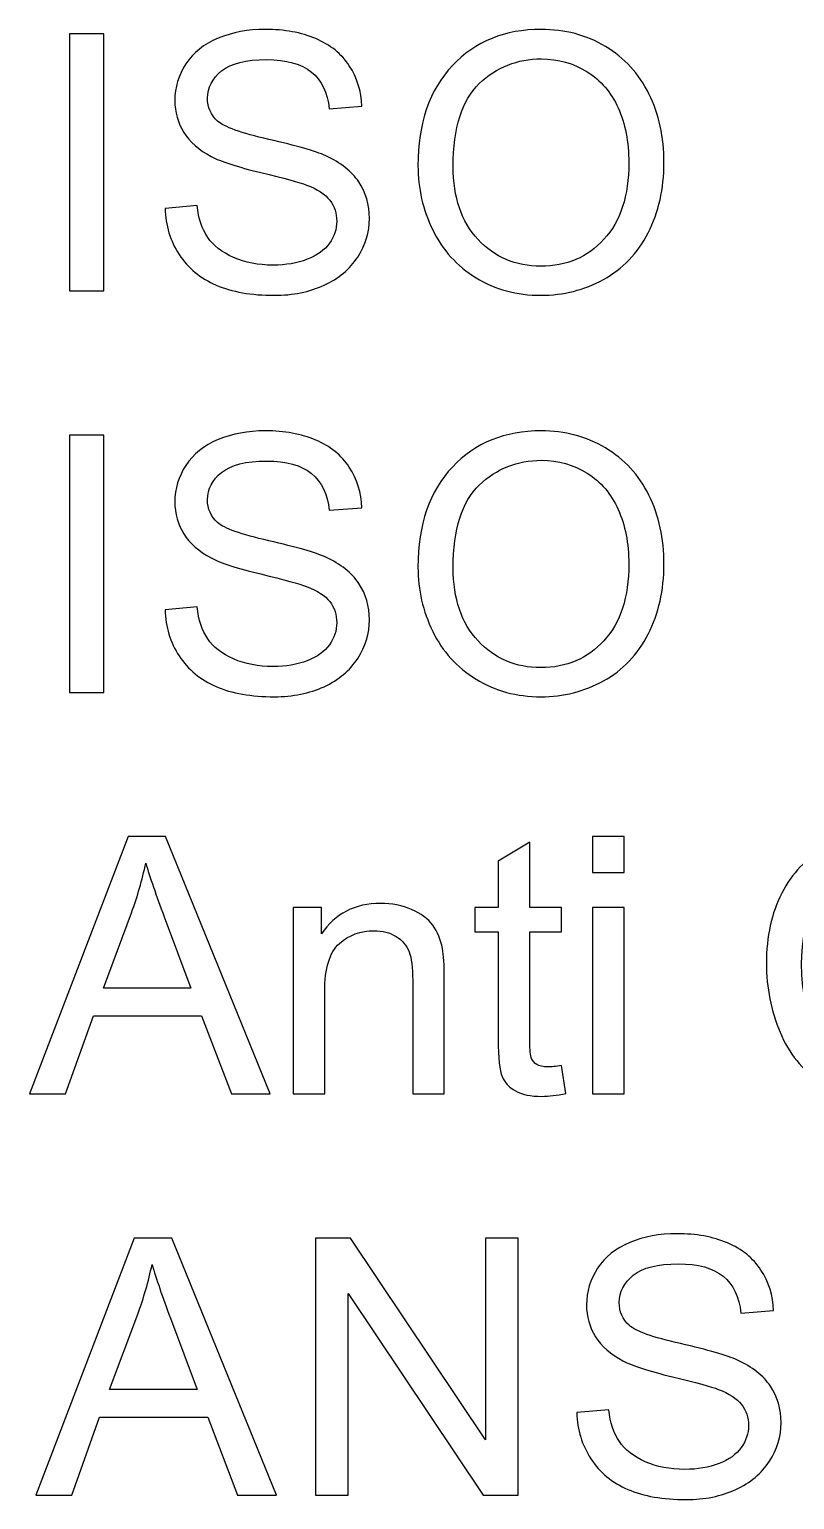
# Model space of a CAD drawing. Header units: millimetres. Extents: x -493 to 473, y -489 to 489.
# Drawn here: x -202.45 to -184.41, y -29.38 to 5.26 of the extents above; entities that cross this region are included whole.
import ezdxf

# ---------------------------------------------------------------- set-up
doc = ezdxf.new("R2010")
doc.units = ezdxf.units.MM
doc.header["$MEASUREMENT"] = 0
doc.layers.add('Layer 1', color=7, linetype='Continuous')

msp = doc.modelspace()

# ---------------------------------------------------------------- linework, layer by layer
at = {"layer": 'Layer 1', "color": 250}
for points, knots in [([(-199.2478, 1.0417), (-199.2478, 1.0417), (-198.4943, 1.1095), (-198.4943, 1.1095), (-198.4943, 1.1095), (-198.459, 0.8047), (-198.3758, 0.5549), (-198.2445, 0.3587), (-198.2445, 0.3587), (-198.1133, 0.164), (-197.9101, 0.006), (-197.6349, -0.1154), (-197.6349, -0.1154), (-197.3598, -0.2353), (-197.0493, -0.296), (-196.705, -0.296), (-196.705, -0.296), (-196.3988, -0.296), (-196.1293, -0.2508), (-195.8951, -0.1591), (-195.8951, -0.1591), (-195.6608, -0.0674), (-195.4873, 0.0582), (-195.373, 0.2176), (-195.373, 0.2176), (-195.2587, 0.3771), (-195.2008, 0.5507), (-195.2008, 0.7369), (-195.2008, 0.7369), (-195.2008, 0.926), (-195.2558, 1.0911), (-195.3659, 1.2336), (-195.3659, 1.2336), (-195.476, 1.3747), (-195.658, 1.4933), (-195.912, 1.5906), (-195.912, 1.5906), (-196.0743, 1.6527), (-196.4341, 1.7515), (-196.9915, 1.8856), (-196.9915, 1.8856), (-197.5489, 2.0196), (-197.9383, 2.1452), (-198.1613, 2.2637), (-198.1613, 2.2637), (-198.4506, 2.4161), (-198.6651, 2.6052), (-198.8062, 2.8296), (-198.8062, 2.8296), (-198.9487, 3.0539), (-199.0192, 3.3065), (-199.0192, 3.5845), (-199.0192, 3.5845), (-199.0192, 3.8921), (-198.9317, 4.1786), (-198.7582, 4.4439), (-198.7582, 4.4439), (-198.5846, 4.7106), (-198.332, 4.9124), (-197.9976, 5.0507), (-197.9976, 5.0507), (-197.6646, 5.1889), (-197.2935, 5.2581), (-196.8857, 5.2581), (-196.8857, 5.2581), (-196.4369, 5.2581), (-196.0404, 5.1861), (-195.6975, 5.0408), (-195.6975, 5.0408), (-195.3546, 4.8968), (-195.0907, 4.6838), (-194.9059, 4.4015), (-194.9059, 4.4015), (-194.721, 4.1207), (-194.6223, 3.8018), (-194.6081, 3.4462), (-194.6081, 3.4462), (-194.6081, 3.4462), (-195.3786, 3.387), (-195.3786, 3.387), (-195.3786, 3.387), (-195.4195, 3.7694), (-195.5592, 4.0587), (-195.7977, 4.2534), (-195.7977, 4.2534), (-196.0362, 4.4495), (-196.3889, 4.5469), (-196.8546, 4.5469), (-196.8546, 4.5469), (-197.34, 4.5469), (-197.6942, 4.458), (-197.9158, 4.2802), (-197.9158, 4.2802), (-198.1373, 4.1024), (-198.2488, 3.8879), (-198.2488, 3.6367), (-198.2488, 3.6367), (-198.2488, 3.4194), (-198.1698, 3.2402), (-198.0131, 3.0991), (-198.0131, 3.0991), (-197.8579, 2.9594), (-197.4557, 2.8141), (-196.8038, 2.6673), (-196.8038, 2.6673), (-196.1519, 2.5191), (-195.7046, 2.3907), (-195.4619, 2.2807), (-195.4619, 2.2807), (-195.1105, 2.1184), (-194.8494, 1.9138), (-194.6815, 1.664), (-194.6815, 1.664), (-194.5136, 1.4157), (-194.4303, 1.1292), (-194.4303, 0.8047), (-194.4303, 0.8047), (-194.4303, 0.4815), (-194.5221, 0.1795), (-194.7069, -0.1055), (-194.7069, -0.1055), (-194.8918, -0.3905), (-195.1556, -0.6121), (-195.5014, -0.7701), (-195.5014, -0.7701), (-195.8471, -0.9282), (-196.2351, -1.0072), (-196.6683, -1.0072), (-196.6683, -1.0072), (-197.2159, -1.0072), (-197.6745, -0.9268), (-198.0442, -0.7673), (-198.0442, -0.7673), (-198.4153, -0.6079), (-198.7046, -0.368), (-198.9148, -0.0462), (-198.9148, -0.0462), (-199.1265, 0.2741), (-199.2365, 0.6367), (-199.2478, 1.0417)], [0, 0, 0, 0, 0.0277778, 0.0277778, 0.0277778, 0.0277778, 0.0555556, 0.0555556, 0.0555556, 0.0555556, 0.0833333, 0.0833333, 0.0833333, 0.0833333, 0.1111111, 0.1111111, 0.1111111, 0.1111111, 0.1388889, 0.1388889, 0.1388889, 0.1388889, 0.1666667, 0.1666667, 0.1666667, 0.1666667, 0.1944444, 0.1944444, 0.1944444, 0.1944444, 0.2222222, 0.2222222, 0.2222222, 0.2222222, 0.25, 0.25, 0.25, 0.25, 0.2777778, 0.2777778, 0.2777778, 0.2777778, 0.3055556, 0.3055556, 0.3055556, 0.3055556, 0.3333333, 0.3333333, 0.3333333, 0.3333333, 0.3611111, 0.3611111, 0.3611111, 0.3611111, 0.3888889, 0.3888889, 0.3888889, 0.3888889, 0.4166667, 0.4166667, 0.4166667, 0.4166667, 0.4444444, 0.4444444, 0.4444444, 0.4444444, 0.4722222, 0.4722222, 0.4722222, 0.4722222, 0.5, 0.5, 0.5, 0.5, 0.5277778, 0.5277778, 0.5277778, 0.5277778, 0.5555556, 0.5555556, 0.5555556, 0.5555556, 0.5833333, 0.5833333, 0.5833333, 0.5833333, 0.6111111, 0.6111111, 0.6111111, 0.6111111, 0.6388889, 0.6388889, 0.6388889, 0.6388889, 0.6666667, 0.6666667, 0.6666667, 0.6666667, 0.6944444, 0.6944444, 0.6944444, 0.6944444, 0.7222222, 0.7222222, 0.7222222, 0.7222222, 0.75, 0.75, 0.75, 0.75, 0.7777778, 0.7777778, 0.7777778, 0.7777778, 0.8055556, 0.8055556, 0.8055556, 0.8055556, 0.8333333, 0.8333333, 0.8333333, 0.8333333, 0.8611111, 0.8611111, 0.8611111, 0.8611111, 0.8888889, 0.8888889, 0.8888889, 0.8888889, 0.9166667, 0.9166667, 0.9166667, 0.9166667, 0.9444444, 0.9444444, 0.9444444, 0.9444444, 1, 1, 1, 1]), ([(-193.2859, 2.045), (-193.2859, 3.0497), (-193.015, 3.8371), (-192.4745, 4.4058), (-192.4745, 4.4058), (-191.9341, 4.9745), (-191.237, 5.2581), (-190.3819, 5.2581), (-190.3819, 5.2581), (-189.8217, 5.2581), (-189.3179, 5.124), (-188.8677, 4.8573), (-188.8677, 4.8573), (-188.419, 4.5906), (-188.0761, 4.2181), (-187.8405, 3.7397), (-187.8405, 3.7397), (-187.6048, 3.2628), (-187.4863, 2.7209), (-187.4863, 2.1156), (-187.4863, 2.1156), (-187.4863, 1.5017), (-187.6105, 0.9514), (-187.8588, 0.4674), (-187.8588, 0.4674), (-188.1072, -0.018), (-188.4585, -0.3849), (-188.9129, -0.6333), (-188.9129, -0.6333), (-189.3687, -0.883), (-189.8598, -1.0072), (-190.3861, -1.0072), (-190.3861, -1.0072), (-190.9576, -1.0072), (-191.467, -0.8689), (-191.9171, -0.5937), (-191.9171, -0.5937), (-192.3659, -0.3186), (-192.7074, 0.0568), (-192.9388, 0.5337), (-192.9388, 0.5337), (-193.1702, 1.0093), (-193.2859, 1.513), (-193.2859, 2.045)], [0, 0, 0, 0, 0.0833333, 0.0833333, 0.0833333, 0.0833333, 0.1666667, 0.1666667, 0.1666667, 0.1666667, 0.25, 0.25, 0.25, 0.25, 0.3333333, 0.3333333, 0.3333333, 0.3333333, 0.4166667, 0.4166667, 0.4166667, 0.4166667, 0.5, 0.5, 0.5, 0.5, 0.5833333, 0.5833333, 0.5833333, 0.5833333, 0.6666667, 0.6666667, 0.6666667, 0.6666667, 0.75, 0.75, 0.75, 0.75, 0.8333333, 0.8333333, 0.8333333, 0.8333333, 1, 1, 1, 1]), ([(-201.4999, -0.9056), (-201.4999, -0.9056), (-201.4999, 5.1565), (-201.4999, 5.1565), (-201.4999, 5.1565), (-201.4999, 5.1565), (-200.6956, 5.1565), (-200.6956, 5.1565), (-200.6956, 5.1565), (-200.6956, 5.1565), (-200.6956, -0.9056), (-200.6956, -0.9056), (-200.6956, -0.9056), (-200.6956, -0.9056), (-201.4999, -0.9056), (-201.4999, -0.9056)], [0, 0, 0, 0, 0.2, 0.2, 0.2, 0.2, 0.4, 0.4, 0.4, 0.4, 0.6, 0.6, 0.6, 0.6, 1, 1, 1, 1]), ([(-192.4562, 2.0309), (-192.4562, 1.3014), (-192.26, 0.727), (-191.8677, 0.3079), (-191.8677, 0.3079), (-191.4755, -0.1112), (-190.983, -0.3214), (-190.3903, -0.3214), (-190.3903, -0.3214), (-189.7864, -0.3214), (-189.2911, -0.1097), (-188.9002, 0.3136), (-188.9002, 0.3136), (-188.5107, 0.7369), (-188.316, 1.338), (-188.316, 2.117), (-188.316, 2.117), (-188.316, 2.6095), (-188.3993, 3.0398), (-188.5658, 3.4067), (-188.5658, 3.4067), (-188.7323, 3.7736), (-188.9764, 4.0587), (-189.2967, 4.2604), (-189.2967, 4.2604), (-189.6185, 4.4622), (-189.9783, 4.5638), (-190.3776, 4.5638), (-190.3776, 4.5638), (-190.9449, 4.5638), (-191.4331, 4.3691), (-191.8423, 3.9796), (-191.8423, 3.9796), (-192.2516, 3.5902), (-192.4562, 2.9411), (-192.4562, 2.0309)], [0, 0, 0, 0, 0.1, 0.1, 0.1, 0.1, 0.2, 0.2, 0.2, 0.2, 0.3, 0.3, 0.3, 0.3, 0.4, 0.4, 0.4, 0.4, 0.5, 0.5, 0.5, 0.5, 0.6, 0.6, 0.6, 0.6, 0.7, 0.7, 0.7, 0.7, 0.8, 0.8, 0.8, 0.8, 1, 1, 1, 1]), ([(-201.4999, -10.3642), (-201.4999, -10.3642), (-201.4999, -4.3021), (-201.4999, -4.3021), (-201.4999, -4.3021), (-201.4999, -4.3021), (-200.6956, -4.3021), (-200.6956, -4.3021), (-200.6956, -4.3021), (-200.6956, -4.3021), (-200.6956, -10.3642), (-200.6956, -10.3642), (-200.6956, -10.3642), (-200.6956, -10.3642), (-201.4999, -10.3642), (-201.4999, -10.3642)], [0, 0, 0, 0, 0.2, 0.2, 0.2, 0.2, 0.4, 0.4, 0.4, 0.4, 0.6, 0.6, 0.6, 0.6, 1, 1, 1, 1]), ([(-199.2478, -8.4169), (-199.2478, -8.4169), (-198.4943, -8.3491), (-198.4943, -8.3491), (-198.4943, -8.3491), (-198.459, -8.6539), (-198.3758, -8.9037), (-198.2445, -9.0999), (-198.2445, -9.0999), (-198.1133, -9.2946), (-197.9101, -9.4526), (-197.6349, -9.574), (-197.6349, -9.574), (-197.3598, -9.6939), (-197.0493, -9.7546), (-196.705, -9.7546), (-196.705, -9.7546), (-196.3988, -9.7546), (-196.1293, -9.7094), (-195.8951, -9.6177), (-195.8951, -9.6177), (-195.6608, -9.526), (-195.4873, -9.4004), (-195.373, -9.241), (-195.373, -9.241), (-195.2587, -9.0815), (-195.2008, -8.9079), (-195.2008, -8.7217), (-195.2008, -8.7217), (-195.2008, -8.5326), (-195.2558, -8.3675), (-195.3659, -8.225), (-195.3659, -8.225), (-195.476, -8.0839), (-195.658, -7.9653), (-195.912, -7.868), (-195.912, -7.868), (-196.0743, -7.8059), (-196.4341, -7.7071), (-196.9915, -7.573), (-196.9915, -7.573), (-197.5489, -7.439), (-197.9383, -7.3134), (-198.1613, -7.1949), (-198.1613, -7.1949), (-198.4506, -7.0425), (-198.6651, -6.8534), (-198.8062, -6.629), (-198.8062, -6.629), (-198.9487, -6.4047), (-199.0192, -6.1521), (-199.0192, -5.8741), (-199.0192, -5.8741), (-199.0192, -5.5665), (-198.9317, -5.28), (-198.7582, -5.0147), (-198.7582, -5.0147), (-198.5846, -4.748), (-198.332, -4.5462), (-197.9976, -4.4079), (-197.9976, -4.4079), (-197.6646, -4.2697), (-197.2935, -4.2005), (-196.8857, -4.2005), (-196.8857, -4.2005), (-196.4369, -4.2005), (-196.0404, -4.2725), (-195.6975, -4.4178), (-195.6975, -4.4178), (-195.3546, -4.5618), (-195.0907, -4.7748), (-194.9059, -5.0571), (-194.9059, -5.0571), (-194.721, -5.3379), (-194.6223, -5.6568), (-194.6081, -6.0124), (-194.6081, -6.0124), (-194.6081, -6.0124), (-195.3786, -6.0716), (-195.3786, -6.0716), (-195.3786, -6.0716), (-195.4195, -5.6892), (-195.5592, -5.3999), (-195.7977, -5.2052), (-195.7977, -5.2052), (-196.0362, -5.0091), (-196.3889, -4.9117), (-196.8546, -4.9117), (-196.8546, -4.9117), (-197.34, -4.9117), (-197.6942, -5.0006), (-197.9158, -5.1784), (-197.9158, -5.1784), (-198.1373, -5.3562), (-198.2488, -5.5707), (-198.2488, -5.8219), (-198.2488, -5.8219), (-198.2488, -6.0392), (-198.1698, -6.2184), (-198.0131, -6.3595), (-198.0131, -6.3595), (-197.8579, -6.4992), (-197.4557, -6.6445), (-196.8038, -6.7913), (-196.8038, -6.7913), (-196.1519, -6.9395), (-195.7046, -7.0679), (-195.4619, -7.1779), (-195.4619, -7.1779), (-195.1105, -7.3402), (-194.8494, -7.5448), (-194.6815, -7.7946), (-194.6815, -7.7946), (-194.5136, -8.0429), (-194.4303, -8.3294), (-194.4303, -8.6539), (-194.4303, -8.6539), (-194.4303, -8.9771), (-194.5221, -9.2791), (-194.7069, -9.5641), (-194.7069, -9.5641), (-194.8918, -9.8491), (-195.1556, -10.0707), (-195.5014, -10.2287), (-195.5014, -10.2287), (-195.8471, -10.3868), (-196.2351, -10.4658), (-196.6683, -10.4658), (-196.6683, -10.4658), (-197.2159, -10.4658), (-197.6745, -10.3854), (-198.0442, -10.2259), (-198.0442, -10.2259), (-198.4153, -10.0665), (-198.7046, -9.8266), (-198.9148, -9.5048), (-198.9148, -9.5048), (-199.1265, -9.1845), (-199.2365, -8.8219), (-199.2478, -8.4169)], [0, 0, 0, 0, 0.0277778, 0.0277778, 0.0277778, 0.0277778, 0.0555556, 0.0555556, 0.0555556, 0.0555556, 0.0833333, 0.0833333, 0.0833333, 0.0833333, 0.1111111, 0.1111111, 0.1111111, 0.1111111, 0.1388889, 0.1388889, 0.1388889, 0.1388889, 0.1666667, 0.1666667, 0.1666667, 0.1666667, 0.1944444, 0.1944444, 0.1944444, 0.1944444, 0.2222222, 0.2222222, 0.2222222, 0.2222222, 0.25, 0.25, 0.25, 0.25, 0.2777778, 0.2777778, 0.2777778, 0.2777778, 0.3055556, 0.3055556, 0.3055556, 0.3055556, 0.3333333, 0.3333333, 0.3333333, 0.3333333, 0.3611111, 0.3611111, 0.3611111, 0.3611111, 0.3888889, 0.3888889, 0.3888889, 0.3888889, 0.4166667, 0.4166667, 0.4166667, 0.4166667, 0.4444444, 0.4444444, 0.4444444, 0.4444444, 0.4722222, 0.4722222, 0.4722222, 0.4722222, 0.5, 0.5, 0.5, 0.5, 0.5277778, 0.5277778, 0.5277778, 0.5277778, 0.5555556, 0.5555556, 0.5555556, 0.5555556, 0.5833333, 0.5833333, 0.5833333, 0.5833333, 0.6111111, 0.6111111, 0.6111111, 0.6111111, 0.6388889, 0.6388889, 0.6388889, 0.6388889, 0.6666667, 0.6666667, 0.6666667, 0.6666667, 0.6944444, 0.6944444, 0.6944444, 0.6944444, 0.7222222, 0.7222222, 0.7222222, 0.7222222, 0.75, 0.75, 0.75, 0.75, 0.7777778, 0.7777778, 0.7777778, 0.7777778, 0.8055556, 0.8055556, 0.8055556, 0.8055556, 0.8333333, 0.8333333, 0.8333333, 0.8333333, 0.8611111, 0.8611111, 0.8611111, 0.8611111, 0.8888889, 0.8888889, 0.8888889, 0.8888889, 0.9166667, 0.9166667, 0.9166667, 0.9166667, 0.9444444, 0.9444444, 0.9444444, 0.9444444, 1, 1, 1, 1]), ([(-193.2859, -7.4136), (-193.2859, -6.4089), (-193.015, -5.6215), (-192.4745, -5.0528), (-192.4745, -5.0528), (-191.9341, -4.4841), (-191.237, -4.2005), (-190.3819, -4.2005), (-190.3819, -4.2005), (-189.8217, -4.2005), (-189.3179, -4.3346), (-188.8677, -4.6013), (-188.8677, -4.6013), (-188.419, -4.868), (-188.0761, -5.2405), (-187.8405, -5.7189), (-187.8405, -5.7189), (-187.6048, -6.1958), (-187.4863, -6.7377), (-187.4863, -7.343), (-187.4863, -7.343), (-187.4863, -7.9569), (-187.6105, -8.5072), (-187.8588, -8.9912), (-187.8588, -8.9912), (-188.1072, -9.4766), (-188.4585, -9.8435), (-188.9129, -10.0919), (-188.9129, -10.0919), (-189.3687, -10.3416), (-189.8598, -10.4658), (-190.3861, -10.4658), (-190.3861, -10.4658), (-190.9576, -10.4658), (-191.467, -10.3275), (-191.9171, -10.0523), (-191.9171, -10.0523), (-192.3659, -9.7772), (-192.7074, -9.4018), (-192.9388, -8.9249), (-192.9388, -8.9249), (-193.1702, -8.4493), (-193.2859, -7.9456), (-193.2859, -7.4136)], [0, 0, 0, 0, 0.0833333, 0.0833333, 0.0833333, 0.0833333, 0.1666667, 0.1666667, 0.1666667, 0.1666667, 0.25, 0.25, 0.25, 0.25, 0.3333333, 0.3333333, 0.3333333, 0.3333333, 0.4166667, 0.4166667, 0.4166667, 0.4166667, 0.5, 0.5, 0.5, 0.5, 0.5833333, 0.5833333, 0.5833333, 0.5833333, 0.6666667, 0.6666667, 0.6666667, 0.6666667, 0.75, 0.75, 0.75, 0.75, 0.8333333, 0.8333333, 0.8333333, 0.8333333, 1, 1, 1, 1]), ([(-192.4562, -7.4277), (-192.4562, -8.1572), (-192.26, -8.7316), (-191.8677, -9.1507), (-191.8677, -9.1507), (-191.4755, -9.5698), (-190.983, -9.78), (-190.3903, -9.78), (-190.3903, -9.78), (-189.7864, -9.78), (-189.2911, -9.5683), (-188.9002, -9.145), (-188.9002, -9.145), (-188.5107, -8.7217), (-188.316, -8.1206), (-188.316, -7.3416), (-188.316, -7.3416), (-188.316, -6.8491), (-188.3993, -6.4188), (-188.5658, -6.0519), (-188.5658, -6.0519), (-188.7323, -5.685), (-188.9764, -5.3999), (-189.2967, -5.1982), (-189.2967, -5.1982), (-189.6185, -4.9964), (-189.9783, -4.8948), (-190.3776, -4.8948), (-190.3776, -4.8948), (-190.9449, -4.8948), (-191.4331, -5.0895), (-191.8423, -5.479), (-191.8423, -5.479), (-192.2516, -5.8684), (-192.4562, -6.5175), (-192.4562, -7.4277)], [0, 0, 0, 0, 0.1, 0.1, 0.1, 0.1, 0.2, 0.2, 0.2, 0.2, 0.3, 0.3, 0.3, 0.3, 0.4, 0.4, 0.4, 0.4, 0.5, 0.5, 0.5, 0.5, 0.6, 0.6, 0.6, 0.6, 0.7, 0.7, 0.7, 0.7, 0.8, 0.8, 0.8, 0.8, 1, 1, 1, 1]), ([(-202.4482, -19.8228), (-202.4482, -19.8228), (-200.1227, -13.7607), (-200.1227, -13.7607), (-200.1227, -13.7607), (-200.1227, -13.7607), (-199.2408, -13.7607), (-199.2408, -13.7607), (-199.2408, -13.7607), (-199.2408, -13.7607), (-196.7728, -19.8228), (-196.7728, -19.8228), (-196.7728, -19.8228), (-196.7728, -19.8228), (-197.6857, -19.8228), (-197.6857, -19.8228), (-197.6857, -19.8228), (-197.6857, -19.8228), (-198.3871, -17.9855), (-198.3871, -17.9855), (-198.3871, -17.9855), (-198.3871, -17.9855), (-200.9397, -17.9855), (-200.9397, -17.9855), (-200.9397, -17.9855), (-200.9397, -17.9855), (-201.5973, -19.8228), (-201.5973, -19.8228), (-201.5973, -19.8228), (-201.5973, -19.8228), (-202.4482, -19.8228), (-202.4482, -19.8228)], [0, 0, 0, 0, 0.1111111, 0.1111111, 0.1111111, 0.1111111, 0.2222222, 0.2222222, 0.2222222, 0.2222222, 0.3333333, 0.3333333, 0.3333333, 0.3333333, 0.4444444, 0.4444444, 0.4444444, 0.4444444, 0.5555556, 0.5555556, 0.5555556, 0.5555556, 0.6666667, 0.6666667, 0.6666667, 0.6666667, 0.7777778, 0.7777778, 0.7777778, 0.7777778, 1, 1, 1, 1]), ([(-189.1684, -14.6074), (-189.1684, -14.6074), (-189.1684, -13.7607), (-189.1684, -13.7607), (-189.1684, -13.7607), (-189.1684, -13.7607), (-188.4233, -13.7607), (-188.4233, -13.7607), (-188.4233, -13.7607), (-188.4233, -13.7607), (-188.4233, -14.6074), (-188.4233, -14.6074), (-188.4233, -14.6074), (-188.4233, -14.6074), (-189.1684, -14.6074), (-189.1684, -14.6074)], [0, 0, 0, 0, 0.2, 0.2, 0.2, 0.2, 0.4, 0.4, 0.4, 0.4, 0.6, 0.6, 0.6, 0.6, 1, 1, 1, 1]), ([(-180.524, -17.6963), (-180.524, -17.6963), (-179.7197, -17.8995), (-179.7197, -17.8995), (-179.7197, -17.8995), (-179.8876, -18.5585), (-180.1896, -19.0594), (-180.6256, -19.4051), (-180.6256, -19.4051), (-181.0616, -19.7508), (-181.595, -19.9244), (-182.2258, -19.9244), (-182.2258, -19.9244), (-182.8777, -19.9244), (-183.4083, -19.7918), (-183.8175, -19.5251), (-183.8175, -19.5251), (-184.2267, -19.2598), (-184.5372, -18.8745), (-184.7503, -18.3708), (-184.7503, -18.3708), (-184.9633, -17.8656), (-185.0706, -17.3252), (-185.0706, -16.7466), (-185.0706, -16.7466), (-185.0706, -16.1158), (-184.9506, -15.5655), (-184.7093, -15.0956), (-184.7093, -15.0956), (-184.468, -14.6257), (-184.1251, -14.2687), (-183.6806, -14.0246), (-183.6806, -14.0246), (-183.2361, -13.7805), (-182.7465, -13.6591), (-182.2131, -13.6591), (-182.2131, -13.6591), (-181.6063, -13.6591), (-181.0969, -13.8129), (-180.6849, -14.122), (-180.6849, -14.122), (-180.2714, -14.431), (-179.9836, -14.8642), (-179.8213, -15.423), (-179.8213, -15.423), (-179.8213, -15.423), (-180.6087, -15.6093), (-180.6087, -15.6093), (-180.6087, -15.6093), (-180.7484, -15.169), (-180.953, -14.8473), (-181.2197, -14.6469), (-181.2197, -14.6469), (-181.4864, -14.4451), (-181.8222, -14.3449), (-182.2272, -14.3449), (-182.2272, -14.3449), (-182.6915, -14.3449), (-183.0809, -14.4564), (-183.3928, -14.6793), (-183.3928, -14.6793), (-183.7046, -14.9023), (-183.9248, -15.2029), (-184.0503, -15.5782), (-184.0503, -15.5782), (-184.1773, -15.955), (-184.2408, -16.343), (-184.2408, -16.7424), (-184.2408, -16.7424), (-184.2408, -17.2574), (-184.1661, -17.7076), (-184.0165, -18.0914), (-184.0165, -18.0914), (-183.8669, -18.4766), (-183.6341, -18.7631), (-183.318, -18.9536), (-183.318, -18.9536), (-183.0019, -19.1441), (-182.6604, -19.2386), (-182.2921, -19.2386), (-182.2921, -19.2386), (-181.8434, -19.2386), (-181.4652, -19.1088), (-181.1548, -18.8506), (-181.1548, -18.8506), (-180.8443, -18.5909), (-180.6341, -18.2071), (-180.524, -17.6963)], [0, 0, 0, 0, 0.0434783, 0.0434783, 0.0434783, 0.0434783, 0.0869565, 0.0869565, 0.0869565, 0.0869565, 0.1304348, 0.1304348, 0.1304348, 0.1304348, 0.173913, 0.173913, 0.173913, 0.173913, 0.2173913, 0.2173913, 0.2173913, 0.2173913, 0.2608696, 0.2608696, 0.2608696, 0.2608696, 0.3043478, 0.3043478, 0.3043478, 0.3043478, 0.3478261, 0.3478261, 0.3478261, 0.3478261, 0.3913043, 0.3913043, 0.3913043, 0.3913043, 0.4347826, 0.4347826, 0.4347826, 0.4347826, 0.4782609, 0.4782609, 0.4782609, 0.4782609, 0.5217391, 0.5217391, 0.5217391, 0.5217391, 0.5652174, 0.5652174, 0.5652174, 0.5652174, 0.6086957, 0.6086957, 0.6086957, 0.6086957, 0.6521739, 0.6521739, 0.6521739, 0.6521739, 0.6956522, 0.6956522, 0.6956522, 0.6956522, 0.7391304, 0.7391304, 0.7391304, 0.7391304, 0.7826087, 0.7826087, 0.7826087, 0.7826087, 0.826087, 0.826087, 0.826087, 0.826087, 0.8695652, 0.8695652, 0.8695652, 0.8695652, 0.9130435, 0.9130435, 0.9130435, 0.9130435, 1, 1, 1, 1]), ([(-189.9036, -19.1582), (-189.9036, -19.1582), (-189.802, -19.8157), (-189.802, -19.8157), (-189.802, -19.8157), (-190.0108, -19.8595), (-190.1985, -19.8821), (-190.3622, -19.8821), (-190.3622, -19.8821), (-190.6317, -19.8821), (-190.8406, -19.8397), (-190.9901, -19.7537), (-190.9901, -19.7537), (-191.1383, -19.6676), (-191.2427, -19.5561), (-191.3034, -19.4164), (-191.3034, -19.4164), (-191.3641, -19.2767), (-191.3937, -18.9832), (-191.3937, -18.5359), (-191.3937, -18.5359), (-191.3937, -18.5359), (-191.3937, -16.0044), (-191.3937, -16.0044), (-191.3937, -16.0044), (-191.3937, -16.0044), (-191.944, -16.0044), (-191.944, -16.0044), (-191.944, -16.0044), (-191.944, -16.0044), (-191.944, -15.4286), (-191.944, -15.4286), (-191.944, -15.4286), (-191.944, -15.4286), (-191.3937, -15.4286), (-191.3937, -15.4286), (-191.3937, -15.4286), (-191.3937, -15.4286), (-191.3937, -14.3421), (-191.3937, -14.3421), (-191.3937, -14.3421), (-191.3937, -14.3421), (-190.6486, -13.8948), (-190.6486, -13.8948), (-190.6486, -13.8948), (-190.6486, -13.8948), (-190.6486, -15.4286), (-190.6486, -15.4286), (-190.6486, -15.4286), (-190.6486, -15.4286), (-189.9036, -15.4286), (-189.9036, -15.4286), (-189.9036, -15.4286), (-189.9036, -15.4286), (-189.9036, -16.0044), (-189.9036, -16.0044), (-189.9036, -16.0044), (-189.9036, -16.0044), (-190.6486, -16.0044), (-190.6486, -16.0044), (-190.6486, -16.0044), (-190.6486, -16.0044), (-190.6486, -18.5782), (-190.6486, -18.5782), (-190.6486, -18.5782), (-190.6486, -18.7913), (-190.6359, -18.9282), (-190.6091, -18.9888), (-190.6091, -18.9888), (-190.5837, -19.0495), (-190.5414, -19.0975), (-190.4821, -19.1342), (-190.4821, -19.1342), (-190.4229, -19.1695), (-190.3382, -19.1878), (-190.2281, -19.1878), (-190.2281, -19.1878), (-190.1463, -19.1878), (-190.0376, -19.1779), (-189.9036, -19.1582)], [0, 0, 0, 0, 0.047619, 0.047619, 0.047619, 0.047619, 0.0952381, 0.0952381, 0.0952381, 0.0952381, 0.1428571, 0.1428571, 0.1428571, 0.1428571, 0.1904762, 0.1904762, 0.1904762, 0.1904762, 0.2380952, 0.2380952, 0.2380952, 0.2380952, 0.2857143, 0.2857143, 0.2857143, 0.2857143, 0.3333333, 0.3333333, 0.3333333, 0.3333333, 0.3809524, 0.3809524, 0.3809524, 0.3809524, 0.4285714, 0.4285714, 0.4285714, 0.4285714, 0.4761905, 0.4761905, 0.4761905, 0.4761905, 0.5238095, 0.5238095, 0.5238095, 0.5238095, 0.5714286, 0.5714286, 0.5714286, 0.5714286, 0.6190476, 0.6190476, 0.6190476, 0.6190476, 0.6666667, 0.6666667, 0.6666667, 0.6666667, 0.7142857, 0.7142857, 0.7142857, 0.7142857, 0.7619048, 0.7619048, 0.7619048, 0.7619048, 0.8095238, 0.8095238, 0.8095238, 0.8095238, 0.8571429, 0.8571429, 0.8571429, 0.8571429, 0.9047619, 0.9047619, 0.9047619, 0.9047619, 1, 1, 1, 1]), ([(-200.7041, -17.3336), (-200.7041, -17.3336), (-198.6382, -17.3336), (-198.6382, -17.3336), (-198.6382, -17.3336), (-198.6382, -17.3336), (-199.2704, -15.653), (-199.2704, -15.653), (-199.2704, -15.653), (-199.4609, -15.1422), (-199.6048, -14.7203), (-199.705, -14.3872), (-199.705, -14.3872), (-199.7883, -14.7824), (-199.8998, -15.1704), (-200.0395, -15.5542), (-200.0395, -15.5542), (-200.0395, -15.5542), (-200.7041, -17.3336), (-200.7041, -17.3336)], [0, 0, 0, 0, 0.1666667, 0.1666667, 0.1666667, 0.1666667, 0.3333333, 0.3333333, 0.3333333, 0.3333333, 0.5, 0.5, 0.5, 0.5, 0.6666667, 0.6666667, 0.6666667, 0.6666667, 1, 1, 1, 1]), ([(-196.2295, -19.8228), (-196.2295, -19.8228), (-196.2295, -15.4286), (-196.2295, -15.4286), (-196.2295, -15.4286), (-196.2295, -15.4286), (-195.5606, -15.4286), (-195.5606, -15.4286), (-195.5606, -15.4286), (-195.5606, -15.4286), (-195.5606, -16.0523), (-195.5606, -16.0523), (-195.5606, -16.0523), (-195.2389, -15.574), (-194.7732, -15.3355), (-194.1651, -15.3355), (-194.1651, -15.3355), (-193.8998, -15.3355), (-193.6571, -15.3835), (-193.4355, -15.478), (-193.4355, -15.478), (-193.214, -15.5726), (-193.0475, -15.6982), (-192.9374, -15.852), (-192.9374, -15.852), (-192.8273, -16.0058), (-192.7497, -16.1892), (-192.706, -16.4009), (-192.706, -16.4009), (-192.6792, -16.5392), (-192.6651, -16.7805), (-192.6651, -17.1248), (-192.6651, -17.1248), (-192.6651, -17.1248), (-192.6651, -19.8228), (-192.6651, -19.8228), (-192.6651, -19.8228), (-192.6651, -19.8228), (-193.4101, -19.8228), (-193.4101, -19.8228), (-193.4101, -19.8228), (-193.4101, -19.8228), (-193.4101, -17.153), (-193.4101, -17.153), (-193.4101, -17.153), (-193.4101, -16.8496), (-193.4383, -16.6224), (-193.4962, -16.4728), (-193.4962, -16.4728), (-193.5541, -16.3233), (-193.6571, -16.2033), (-193.8038, -16.113), (-193.8038, -16.113), (-193.9506, -16.0241), (-194.1241, -15.979), (-194.3217, -15.979), (-194.3217, -15.979), (-194.6378, -15.979), (-194.9101, -16.0792), (-195.1401, -16.2809), (-195.1401, -16.2809), (-195.3701, -16.4813), (-195.4844, -16.8637), (-195.4844, -17.4253), (-195.4844, -17.4253), (-195.4844, -17.4253), (-195.4844, -19.8228), (-195.4844, -19.8228), (-195.4844, -19.8228), (-195.4844, -19.8228), (-196.2295, -19.8228), (-196.2295, -19.8228)], [0, 0, 0, 0, 0.0526316, 0.0526316, 0.0526316, 0.0526316, 0.1052632, 0.1052632, 0.1052632, 0.1052632, 0.1578947, 0.1578947, 0.1578947, 0.1578947, 0.2105263, 0.2105263, 0.2105263, 0.2105263, 0.2631579, 0.2631579, 0.2631579, 0.2631579, 0.3157895, 0.3157895, 0.3157895, 0.3157895, 0.3684211, 0.3684211, 0.3684211, 0.3684211, 0.4210526, 0.4210526, 0.4210526, 0.4210526, 0.4736842, 0.4736842, 0.4736842, 0.4736842, 0.5263158, 0.5263158, 0.5263158, 0.5263158, 0.5789474, 0.5789474, 0.5789474, 0.5789474, 0.6315789, 0.6315789, 0.6315789, 0.6315789, 0.6842105, 0.6842105, 0.6842105, 0.6842105, 0.7368421, 0.7368421, 0.7368421, 0.7368421, 0.7894737, 0.7894737, 0.7894737, 0.7894737, 0.8421053, 0.8421053, 0.8421053, 0.8421053, 0.8947368, 0.8947368, 0.8947368, 0.8947368, 1, 1, 1, 1]), ([(-189.1684, -19.8228), (-189.1684, -19.8228), (-189.1684, -15.4286), (-189.1684, -15.4286), (-189.1684, -15.4286), (-189.1684, -15.4286), (-188.4233, -15.4286), (-188.4233, -15.4286), (-188.4233, -15.4286), (-188.4233, -15.4286), (-188.4233, -19.8228), (-188.4233, -19.8228), (-188.4233, -19.8228), (-188.4233, -19.8228), (-189.1684, -19.8228), (-189.1684, -19.8228)], [0, 0, 0, 0, 0.2, 0.2, 0.2, 0.2, 0.4, 0.4, 0.4, 0.4, 0.6, 0.6, 0.6, 0.6, 1, 1, 1, 1]), ([(-189.5408, -27.3341), (-189.5408, -27.3341), (-188.7873, -27.2663), (-188.7873, -27.2663), (-188.7873, -27.2663), (-188.752, -27.5711), (-188.6688, -27.8209), (-188.5375, -28.0171), (-188.5375, -28.0171), (-188.4063, -28.2118), (-188.2031, -28.3698), (-187.9279, -28.4912), (-187.9279, -28.4912), (-187.6528, -28.6111), (-187.3423, -28.6718), (-186.998, -28.6718), (-186.998, -28.6718), (-186.6918, -28.6718), (-186.4223, -28.6266), (-186.1881, -28.5349), (-186.1881, -28.5349), (-185.9538, -28.4432), (-185.7803, -28.3176), (-185.666, -28.1582), (-185.666, -28.1582), (-185.5517, -27.9987), (-185.4938, -27.8251), (-185.4938, -27.6389), (-185.4938, -27.6389), (-185.4938, -27.4498), (-185.5488, -27.2847), (-185.6589, -27.1422), (-185.6589, -27.1422), (-185.769, -27.0011), (-185.951, -26.8825), (-186.205, -26.7852), (-186.205, -26.7852), (-186.3673, -26.7231), (-186.7271, -26.6243), (-187.2845, -26.4902), (-187.2845, -26.4902), (-187.8419, -26.3562), (-188.2313, -26.2306), (-188.4543, -26.1121), (-188.4543, -26.1121), (-188.7436, -25.9597), (-188.9581, -25.7706), (-189.0992, -25.5462), (-189.0992, -25.5462), (-189.2417, -25.3219), (-189.3122, -25.0693), (-189.3122, -24.7913), (-189.3122, -24.7913), (-189.3122, -24.4837), (-189.2247, -24.1972), (-189.0512, -23.9319), (-189.0512, -23.9319), (-188.8776, -23.6652), (-188.625, -23.4634), (-188.2906, -23.3251), (-188.2906, -23.3251), (-187.9576, -23.1869), (-187.5865, -23.1177), (-187.1787, -23.1177), (-187.1787, -23.1177), (-186.7299, -23.1177), (-186.3334, -23.1897), (-185.9905, -23.335), (-185.9905, -23.335), (-185.6476, -23.479), (-185.3837, -23.692), (-185.1989, -23.9743), (-185.1989, -23.9743), (-185.014, -24.2551), (-184.9153, -24.574), (-184.9011, -24.9296), (-184.9011, -24.9296), (-184.9011, -24.9296), (-185.6716, -24.9888), (-185.6716, -24.9888), (-185.6716, -24.9888), (-185.7125, -24.6064), (-185.8522, -24.3171), (-186.0907, -24.1224), (-186.0907, -24.1224), (-186.3292, -23.9263), (-186.6819, -23.8289), (-187.1476, -23.8289), (-187.1476, -23.8289), (-187.633, -23.8289), (-187.9872, -23.9178), (-188.2088, -24.0956), (-188.2088, -24.0956), (-188.4303, -24.2734), (-188.5418, -24.4879), (-188.5418, -24.7391), (-188.5418, -24.7391), (-188.5418, -24.9564), (-188.4628, -25.1356), (-188.3061, -25.2767), (-188.3061, -25.2767), (-188.1509, -25.4164), (-187.7487, -25.5617), (-187.0968, -25.7085), (-187.0968, -25.7085), (-186.4449, -25.8567), (-185.9976, -25.9851), (-185.7549, -26.0951), (-185.7549, -26.0951), (-185.4035, -26.2574), (-185.1424, -26.462), (-184.9745, -26.7118), (-184.9745, -26.7118), (-184.8066, -26.9601), (-184.7233, -27.2466), (-184.7233, -27.5711), (-184.7233, -27.5711), (-184.7233, -27.8943), (-184.8151, -28.1963), (-184.9999, -28.4813), (-184.9999, -28.4813), (-185.1848, -28.7663), (-185.4486, -28.9879), (-185.7944, -29.1459), (-185.7944, -29.1459), (-186.1401, -29.304), (-186.5281, -29.383), (-186.9613, -29.383), (-186.9613, -29.383), (-187.5089, -29.383), (-187.9675, -29.3026), (-188.3372, -29.1431), (-188.3372, -29.1431), (-188.7083, -28.9837), (-188.9976, -28.7438), (-189.2078, -28.422), (-189.2078, -28.422), (-189.4195, -28.1017), (-189.5295, -27.7391), (-189.5408, -27.3341)], [0, 0, 0, 0, 0.0277778, 0.0277778, 0.0277778, 0.0277778, 0.0555556, 0.0555556, 0.0555556, 0.0555556, 0.0833333, 0.0833333, 0.0833333, 0.0833333, 0.1111111, 0.1111111, 0.1111111, 0.1111111, 0.1388889, 0.1388889, 0.1388889, 0.1388889, 0.1666667, 0.1666667, 0.1666667, 0.1666667, 0.1944444, 0.1944444, 0.1944444, 0.1944444, 0.2222222, 0.2222222, 0.2222222, 0.2222222, 0.25, 0.25, 0.25, 0.25, 0.2777778, 0.2777778, 0.2777778, 0.2777778, 0.3055556, 0.3055556, 0.3055556, 0.3055556, 0.3333333, 0.3333333, 0.3333333, 0.3333333, 0.3611111, 0.3611111, 0.3611111, 0.3611111, 0.3888889, 0.3888889, 0.3888889, 0.3888889, 0.4166667, 0.4166667, 0.4166667, 0.4166667, 0.4444444, 0.4444444, 0.4444444, 0.4444444, 0.4722222, 0.4722222, 0.4722222, 0.4722222, 0.5, 0.5, 0.5, 0.5, 0.5277778, 0.5277778, 0.5277778, 0.5277778, 0.5555556, 0.5555556, 0.5555556, 0.5555556, 0.5833333, 0.5833333, 0.5833333, 0.5833333, 0.6111111, 0.6111111, 0.6111111, 0.6111111, 0.6388889, 0.6388889, 0.6388889, 0.6388889, 0.6666667, 0.6666667, 0.6666667, 0.6666667, 0.6944444, 0.6944444, 0.6944444, 0.6944444, 0.7222222, 0.7222222, 0.7222222, 0.7222222, 0.75, 0.75, 0.75, 0.75, 0.7777778, 0.7777778, 0.7777778, 0.7777778, 0.8055556, 0.8055556, 0.8055556, 0.8055556, 0.8333333, 0.8333333, 0.8333333, 0.8333333, 0.8611111, 0.8611111, 0.8611111, 0.8611111, 0.8888889, 0.8888889, 0.8888889, 0.8888889, 0.9166667, 0.9166667, 0.9166667, 0.9166667, 0.9444444, 0.9444444, 0.9444444, 0.9444444, 1, 1, 1, 1]), ([(-202.3, -29.2814), (-202.3, -29.2814), (-199.9745, -23.2193), (-199.9745, -23.2193), (-199.9745, -23.2193), (-199.9745, -23.2193), (-199.0926, -23.2193), (-199.0926, -23.2193), (-199.0926, -23.2193), (-199.0926, -23.2193), (-196.6246, -29.2814), (-196.6246, -29.2814), (-196.6246, -29.2814), (-196.6246, -29.2814), (-197.5375, -29.2814), (-197.5375, -29.2814), (-197.5375, -29.2814), (-197.5375, -29.2814), (-198.2389, -27.4441), (-198.2389, -27.4441), (-198.2389, -27.4441), (-198.2389, -27.4441), (-200.7915, -27.4441), (-200.7915, -27.4441), (-200.7915, -27.4441), (-200.7915, -27.4441), (-201.4491, -29.2814), (-201.4491, -29.2814), (-201.4491, -29.2814), (-201.4491, -29.2814), (-202.3, -29.2814), (-202.3, -29.2814)], [0, 0, 0, 0, 0.1111111, 0.1111111, 0.1111111, 0.1111111, 0.2222222, 0.2222222, 0.2222222, 0.2222222, 0.3333333, 0.3333333, 0.3333333, 0.3333333, 0.4444444, 0.4444444, 0.4444444, 0.4444444, 0.5555556, 0.5555556, 0.5555556, 0.5555556, 0.6666667, 0.6666667, 0.6666667, 0.6666667, 0.7777778, 0.7777778, 0.7777778, 0.7777778, 1, 1, 1, 1]), ([(-195.6988, -29.2814), (-195.6988, -29.2814), (-195.6988, -23.2193), (-195.6988, -23.2193), (-195.6988, -23.2193), (-195.6988, -23.2193), (-194.8748, -23.2193), (-194.8748, -23.2193), (-194.8748, -23.2193), (-194.8748, -23.2193), (-191.6941, -27.9775), (-191.6941, -27.9775), (-191.6941, -27.9775), (-191.6941, -27.9775), (-191.6941, -23.2193), (-191.6941, -23.2193), (-191.6941, -23.2193), (-191.6941, -23.2193), (-190.9237, -23.2193), (-190.9237, -23.2193), (-190.9237, -23.2193), (-190.9237, -23.2193), (-190.9237, -29.2814), (-190.9237, -29.2814), (-190.9237, -29.2814), (-190.9237, -29.2814), (-191.7478, -29.2814), (-191.7478, -29.2814), (-191.7478, -29.2814), (-191.7478, -29.2814), (-194.9284, -24.5232), (-194.9284, -24.5232), (-194.9284, -24.5232), (-194.9284, -24.5232), (-194.9284, -29.2814), (-194.9284, -29.2814), (-194.9284, -29.2814), (-194.9284, -29.2814), (-195.6988, -29.2814), (-195.6988, -29.2814)], [0, 0, 0, 0, 0.0909091, 0.0909091, 0.0909091, 0.0909091, 0.1818182, 0.1818182, 0.1818182, 0.1818182, 0.2727273, 0.2727273, 0.2727273, 0.2727273, 0.3636364, 0.3636364, 0.3636364, 0.3636364, 0.4545455, 0.4545455, 0.4545455, 0.4545455, 0.5454545, 0.5454545, 0.5454545, 0.5454545, 0.6363636, 0.6363636, 0.6363636, 0.6363636, 0.7272727, 0.7272727, 0.7272727, 0.7272727, 0.8181818, 0.8181818, 0.8181818, 0.8181818, 1, 1, 1, 1]), ([(-200.5559, -26.7922), (-200.5559, -26.7922), (-198.49, -26.7922), (-198.49, -26.7922), (-198.49, -26.7922), (-198.49, -26.7922), (-199.1222, -25.1116), (-199.1222, -25.1116), (-199.1222, -25.1116), (-199.3127, -24.6008), (-199.4566, -24.1789), (-199.5568, -23.8458), (-199.5568, -23.8458), (-199.6401, -24.241), (-199.7516, -24.629), (-199.8913, -25.0128), (-199.8913, -25.0128), (-199.8913, -25.0128), (-200.5559, -26.7922), (-200.5559, -26.7922)], [0, 0, 0, 0, 0.1666667, 0.1666667, 0.1666667, 0.1666667, 0.3333333, 0.3333333, 0.3333333, 0.3333333, 0.5, 0.5, 0.5, 0.5, 0.6666667, 0.6666667, 0.6666667, 0.6666667, 1, 1, 1, 1])]:
    msp.add_open_spline(points, degree=3, knots=knots, dxfattribs=at)

doc.saveas('drawing.dxf')
